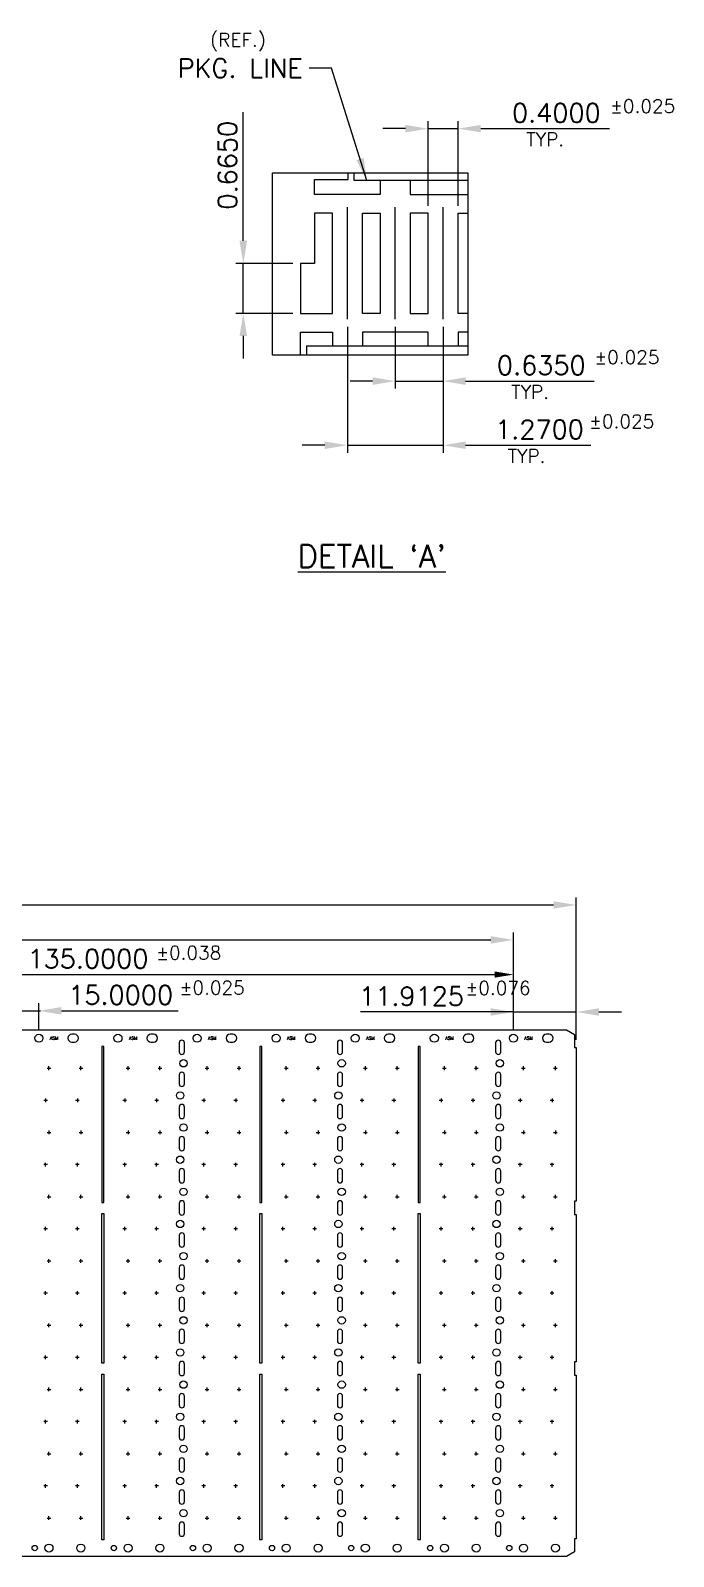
# Model space of a CAD drawing. Extents: x 25 to 260, y 58 to 390.
# Drawn here: x 174.7 to 260, y 64.4 to 267.2 of the extents above; entities that cross this region are included whole.
import ezdxf
from ezdxf.enums import TextEntityAlignment as Align
from ezdxf.lldxf.tags import DXFTag

# ---------------------------------------------------------------- set-up
doc = ezdxf.new("R2010")
doc.units = 0
doc.header["$LTSCALE"] = 8
doc.header["$MEASUREMENT"] = 0
for name, color, linetype in [('CEN', 2, 'CENTER'), ('COIN-LINE', 4, 'Continuous'), ('DIM', 7, 'Continuous'), ('LF-LINE', 1, 'Continuous'), ('PKG-OUT', 3, 'HIDDEN')]:
    doc.layers.add(name, color=color, linetype=linetype)
doc.styles.add('ROMANS', font='romans', dxfattribs={"height": 2.5})
doc.styles.add('SIMPLEX', font='SIMPLEX.shx', dxfattribs={"height": 3})
doc.styles.get("Standard").update_dxf_attribs({"font": 'SIMPLEX', "height": 3})
tags = doc.linetypes.add('CENTER', pattern=[2, 1.25, -0.25, 0.25, -0.25]).pattern_tags.tags
tags[10:11] = [DXFTag(74, 4), DXFTag(75, 0), DXFTag(340, '0'), DXFTag(46, 1.0), DXFTag(50, 0.0), DXFTag(44, 0.0), DXFTag(45, 0.0)]
tags[8:9] = [DXFTag(74, 4), DXFTag(75, 0), DXFTag(340, '0'), DXFTag(46, 1.0), DXFTag(50, 0.0), DXFTag(44, 0.0), DXFTag(45, 0.0)]
tags[6:7] = [DXFTag(74, 4), DXFTag(75, 0), DXFTag(340, '0'), DXFTag(46, 1.0), DXFTag(50, 0.0), DXFTag(44, 0.0), DXFTag(45, 0.0)]
tags[4:5] = [DXFTag(74, 4), DXFTag(75, 0), DXFTag(340, '0'), DXFTag(46, 1.0), DXFTag(50, 0.0), DXFTag(44, 0.0), DXFTag(45, 0.0)]
tags = doc.linetypes.add('HIDDEN', pattern=[0.375, 0.25, -0.125]).pattern_tags.tags
tags[6:7] = [DXFTag(74, 4), DXFTag(75, 0), DXFTag(340, '0'), DXFTag(46, 1.0), DXFTag(50, 0.0), DXFTag(44, 0.0), DXFTag(45, 0.0)]
tags[4:5] = [DXFTag(74, 4), DXFTag(75, 0), DXFTag(340, '0'), DXFTag(46, 1.0), DXFTag(50, 0.0), DXFTag(44, 0.0), DXFTag(45, 0.0)]
doc.dimstyles.get("Standard").update_dxf_attribs({"dimtxt": 0.18, "dimasz": 0.18, "dimexe": 0.18, "dimexo": 0.0625, "dimgap": 0.09, "dimtad": 0, "dimtih": 1, "dimtoh": 1, "dimdec": 4, "dimzin": 0, "dimdsep": 46, "dimtxsty": 'Standard', "dimcen": 0.09, "dimadec": 0, "dimazin": 0, "dimtfac": 1, "dimtdec": 4, "dimtofl": 0, "dimtmove": 0, "dimatfit": 3, "dimfxl": 1, "dimtolj": 1, "dimtzin": 0, "dimarcsym": 0})

msp = doc.modelspace()

# ---------------------------------------------------------------- linework, layer by layer
at = {"layer": 'CEN'}
for p, q in [((216.73, 228.83), (216.73, 243.71)), ((223.08, 228.83), (223.08, 243.71)), ((229.43, 228.83), (229.43, 243.71)), ((176.86, 129.3), (177.35, 129.3)), ((177.11, 129.06), (177.11, 129.55)), ((181.1, 129.3), (181.59, 129.3)), ((181.34, 129.06), (181.34, 129.55)), ((187.36, 129.3), (187.85, 129.3)), ((187.61, 129.06), (187.61, 129.55)), ((191.6, 129.3), (192.09, 129.3)), ((191.84, 129.06), (191.84, 129.55)), ((197.86, 129.3), (198.35, 129.3)), ((198.11, 129.06), (198.11, 129.55)), ((202.1, 129.3), (202.59, 129.3)), ((202.34, 129.06), (202.34, 129.55)), ((208.36, 129.3), (208.85, 129.3)), ((208.61, 129.06), (208.61, 129.55)), ((212.6, 129.3), (213.09, 129.3)), ((212.84, 129.06), (212.84, 129.55)), ((218.86, 129.3), (219.35, 129.3)), ((219.11, 129.06), (219.11, 129.55)), ((223.1, 129.3), (223.59, 129.3)), ((223.34, 129.06), (223.34, 129.55)), ((229.36, 129.3), (229.85, 129.3)), ((229.61, 129.06), (229.61, 129.55)), ((233.6, 129.3), (234.09, 129.3)), ((233.84, 129.06), (233.84, 129.55)), ((239.86, 129.3), (240.35, 129.3)), ((240.11, 129.06), (240.11, 129.55)), ((244.1, 129.3), (244.59, 129.3)), ((244.34, 129.06), (244.34, 129.55)), ((176.91, 125.03), (176.42, 125.03)), ((176.66, 125.28), (176.66, 124.79)), ((181.14, 125.03), (180.65, 125.03)), ((180.9, 125.28), (180.9, 124.79)), ((187.41, 125.03), (186.92, 125.03)), ((187.16, 125.28), (187.16, 124.79)), ((191.64, 125.03), (191.15, 125.03)), ((191.4, 125.28), (191.4, 124.79)), ((197.91, 125.03), (197.42, 125.03)), ((197.66, 125.28), (197.66, 124.79)), ((202.14, 125.03), (201.65, 125.03)), ((201.9, 125.28), (201.9, 124.79)), ((208.41, 125.03), (207.92, 125.03)), ((208.16, 125.28), (208.16, 124.79)), ((212.64, 125.03), (212.15, 125.03)), ((212.4, 125.28), (212.4, 124.79)), ((218.91, 125.03), (218.42, 125.03)), ((218.66, 125.28), (218.66, 124.79)), ((223.14, 125.03), (222.65, 125.03)), ((222.9, 125.28), (222.9, 124.79)), ((229.41, 125.03), (228.92, 125.03)), ((229.16, 125.28), (229.16, 124.79)), ((233.64, 125.03), (233.15, 125.03)), ((233.4, 125.28), (233.4, 124.79)), ((239.91, 125.03), (239.42, 125.03)), ((239.66, 125.28), (239.66, 124.79)), ((244.14, 125.03), (243.65, 125.03)), ((243.9, 125.28), (243.9, 124.79)), ((176.86, 120.76), (177.35, 120.76)), ((177.11, 121.01), (177.11, 120.52)), ((181.1, 120.76), (181.59, 120.76)), ((181.34, 121.01), (181.34, 120.52)), ((187.36, 120.76), (187.85, 120.76)), ((187.61, 121.01), (187.61, 120.52)), ((191.6, 120.76), (192.09, 120.76)), ((191.84, 121.01), (191.84, 120.52)), ((197.86, 120.76), (198.35, 120.76)), ((198.11, 121.01), (198.11, 120.52)), ((202.1, 120.76), (202.59, 120.76)), ((202.34, 121.01), (202.34, 120.52)), ((208.36, 120.76), (208.85, 120.76)), ((208.61, 121.01), (208.61, 120.52)), ((212.6, 120.76), (213.09, 120.76)), ((212.84, 121.01), (212.84, 120.52)), ((218.86, 120.76), (219.35, 120.76)), ((219.11, 121.01), (219.11, 120.52)), ((223.1, 120.76), (223.59, 120.76)), ((223.34, 121.01), (223.34, 120.52)), ((229.36, 120.76), (229.85, 120.76)), ((229.61, 121.01), (229.61, 120.52)), ((233.6, 120.76), (234.09, 120.76)), ((233.84, 121.01), (233.84, 120.52)), ((239.86, 120.76), (240.35, 120.76)), ((240.11, 121.01), (240.11, 120.52)), ((244.1, 120.76), (244.59, 120.76)), ((244.34, 121.01), (244.34, 120.52)), ((176.91, 116.49), (176.42, 116.49)), ((176.66, 116.25), (176.66, 116.74)), ((181.14, 116.49), (180.65, 116.49)), ((180.9, 116.25), (180.9, 116.74)), ((187.41, 116.49), (186.92, 116.49)), ((187.16, 116.25), (187.16, 116.74)), ((191.64, 116.49), (191.15, 116.49)), ((191.4, 116.25), (191.4, 116.74)), ((197.91, 116.49), (197.42, 116.49)), ((197.66, 116.25), (197.66, 116.74)), ((202.14, 116.49), (201.65, 116.49)), ((201.9, 116.25), (201.9, 116.74)), ((208.41, 116.49), (207.92, 116.49)), ((208.16, 116.25), (208.16, 116.74)), ((212.64, 116.49), (212.15, 116.49)), ((212.4, 116.25), (212.4, 116.74)), ((218.91, 116.49), (218.42, 116.49)), ((218.66, 116.25), (218.66, 116.74)), ((223.14, 116.49), (222.65, 116.49)), ((222.9, 116.25), (222.9, 116.74)), ((229.41, 116.49), (228.92, 116.49)), ((229.16, 116.25), (229.16, 116.74)), ((233.64, 116.49), (233.15, 116.49)), ((233.4, 116.25), (233.4, 116.74)), ((239.91, 116.49), (239.42, 116.49)), ((239.66, 116.25), (239.66, 116.74)), ((244.14, 116.49), (243.65, 116.49)), ((243.9, 116.25), (243.9, 116.74)), ((176.86, 112.22), (177.35, 112.22)), ((177.11, 111.98), (177.11, 112.47)), ((181.1, 112.22), (181.59, 112.22)), ((181.34, 111.98), (181.34, 112.47)), ((187.36, 112.22), (187.85, 112.22)), ((187.61, 111.98), (187.61, 112.47)), ((191.6, 112.22), (192.09, 112.22)), ((191.84, 111.98), (191.84, 112.47)), ((197.86, 112.22), (198.35, 112.22)), ((198.11, 111.98), (198.11, 112.47)), ((202.1, 112.22), (202.59, 112.22)), ((202.34, 111.98), (202.34, 112.47)), ((208.36, 112.22), (208.85, 112.22)), ((208.61, 111.98), (208.61, 112.47)), ((212.6, 112.22), (213.09, 112.22)), ((212.84, 111.98), (212.84, 112.47)), ((218.86, 112.22), (219.35, 112.22)), ((219.11, 111.98), (219.11, 112.47)), ((223.1, 112.22), (223.59, 112.22)), ((223.34, 111.98), (223.34, 112.47)), ((229.36, 112.22), (229.85, 112.22)), ((229.61, 111.98), (229.61, 112.47)), ((233.6, 112.22), (234.09, 112.22)), ((233.84, 111.98), (233.84, 112.47)), ((239.86, 112.22), (240.35, 112.22)), ((240.11, 111.98), (240.11, 112.47)), ((244.1, 112.22), (244.59, 112.22)), ((244.34, 111.98), (244.34, 112.47)), ((176.91, 107.95), (176.42, 107.95)), ((176.66, 107.71), (176.66, 108.2)), ((181.14, 107.95), (180.65, 107.95)), ((180.9, 107.71), (180.9, 108.2)), ((187.41, 107.95), (186.92, 107.95)), ((187.16, 107.71), (187.16, 108.2)), ((191.64, 107.95), (191.15, 107.95)), ((191.4, 107.71), (191.4, 108.2)), ((197.91, 107.95), (197.42, 107.95)), ((197.66, 107.71), (197.66, 108.2)), ((202.14, 107.95), (201.65, 107.95)), ((201.9, 107.71), (201.9, 108.2)), ((208.41, 107.95), (207.92, 107.95)), ((208.16, 107.71), (208.16, 108.2)), ((212.64, 107.95), (212.15, 107.95)), ((212.4, 107.71), (212.4, 108.2)), ((218.91, 107.95), (218.42, 107.95)), ((218.66, 107.71), (218.66, 108.2)), ((223.14, 107.95), (222.65, 107.95)), ((222.9, 107.71), (222.9, 108.2)), ((229.41, 107.95), (228.92, 107.95)), ((229.16, 107.71), (229.16, 108.2)), ((233.64, 107.95), (233.15, 107.95)), ((233.4, 107.71), (233.4, 108.2)), ((239.91, 107.95), (239.42, 107.95)), ((239.66, 107.71), (239.66, 108.2)), ((244.14, 107.95), (243.65, 107.95)), ((243.9, 107.71), (243.9, 108.2)), ((176.86, 103.68), (177.35, 103.68)), ((177.11, 103.44), (177.11, 103.93)), ((181.1, 103.68), (181.59, 103.68)), ((181.34, 103.44), (181.34, 103.93)), ((187.36, 103.68), (187.85, 103.68)), ((187.61, 103.44), (187.61, 103.93)), ((191.6, 103.68), (192.09, 103.68)), ((191.84, 103.44), (191.84, 103.93)), ((197.86, 103.68), (198.35, 103.68)), ((198.11, 103.44), (198.11, 103.93)), ((202.1, 103.68), (202.59, 103.68)), ((202.34, 103.44), (202.34, 103.93)), ((208.36, 103.68), (208.85, 103.68)), ((208.61, 103.44), (208.61, 103.93)), ((212.6, 103.68), (213.09, 103.68)), ((212.84, 103.44), (212.84, 103.93)), ((218.86, 103.68), (219.35, 103.68)), ((219.11, 103.44), (219.11, 103.93)), ((223.1, 103.68), (223.59, 103.68)), ((223.34, 103.44), (223.34, 103.93)), ((229.36, 103.68), (229.85, 103.68)), ((229.61, 103.44), (229.61, 103.93)), ((233.6, 103.68), (234.09, 103.68)), ((233.84, 103.44), (233.84, 103.93)), ((239.86, 103.68), (240.35, 103.68)), ((240.11, 103.44), (240.11, 103.93)), ((244.1, 103.68), (244.59, 103.68)), ((244.34, 103.44), (244.34, 103.93)), ((176.91, 99.41), (176.42, 99.41)), ((176.66, 99.17), (176.66, 99.66)), ((181.14, 99.41), (180.65, 99.41)), ((180.9, 99.17), (180.9, 99.66)), ((187.41, 99.41), (186.92, 99.41)), ((187.16, 99.17), (187.16, 99.66)), ((191.64, 99.41), (191.15, 99.41)), ((191.4, 99.17), (191.4, 99.66)), ((197.91, 99.41), (197.42, 99.41)), ((197.66, 99.17), (197.66, 99.66)), ((202.14, 99.41), (201.65, 99.41)), ((201.9, 99.17), (201.9, 99.66)), ((208.41, 99.41), (207.92, 99.41)), ((208.16, 99.17), (208.16, 99.66)), ((212.64, 99.41), (212.15, 99.41)), ((212.4, 99.17), (212.4, 99.66)), ((218.91, 99.41), (218.42, 99.41)), ((218.66, 99.17), (218.66, 99.66)), ((223.14, 99.41), (222.65, 99.41)), ((222.9, 99.17), (222.9, 99.66)), ((229.41, 99.41), (228.92, 99.41)), ((229.16, 99.17), (229.16, 99.66)), ((233.64, 99.41), (233.15, 99.41)), ((233.4, 99.17), (233.4, 99.66)), ((239.91, 99.41), (239.42, 99.41)), ((239.66, 99.17), (239.66, 99.66)), ((244.14, 99.41), (243.65, 99.41)), ((243.9, 99.17), (243.9, 99.66)), ((177.11, 94.9), (177.11, 95.39)), ((181.34, 94.9), (181.34, 95.39)), ((187.61, 94.9), (187.61, 95.39)), ((191.84, 94.9), (191.84, 95.39)), ((198.11, 94.9), (198.11, 95.39)), ((202.34, 94.9), (202.34, 95.39)), ((208.61, 94.9), (208.61, 95.39)), ((212.84, 94.9), (212.84, 95.39)), ((219.11, 94.9), (219.11, 95.39)), ((223.34, 94.9), (223.34, 95.39)), ((229.61, 94.9), (229.61, 95.39)), ((233.84, 94.9), (233.84, 95.39)), ((240.11, 94.9), (240.11, 95.39)), ((244.34, 94.9), (244.34, 95.39)), ((176.86, 95.14), (177.35, 95.14)), ((181.1, 95.14), (181.59, 95.14)), ((187.36, 95.14), (187.85, 95.14)), ((191.6, 95.14), (192.09, 95.14)), ((197.86, 95.14), (198.35, 95.14)), ((202.1, 95.14), (202.59, 95.14)), ((208.36, 95.14), (208.85, 95.14)), ((212.6, 95.14), (213.09, 95.14)), ((218.86, 95.14), (219.35, 95.14)), ((223.1, 95.14), (223.59, 95.14)), ((229.36, 95.14), (229.85, 95.14)), ((233.6, 95.14), (234.09, 95.14)), ((239.86, 95.14), (240.35, 95.14)), ((244.1, 95.14), (244.59, 95.14)), ((176.91, 90.87), (176.42, 90.87)), ((176.66, 90.63), (176.66, 91.12)), ((181.14, 90.87), (180.65, 90.87)), ((180.9, 90.63), (180.9, 91.12)), ((187.41, 90.87), (186.92, 90.87)), ((187.16, 90.63), (187.16, 91.12)), ((191.64, 90.87), (191.15, 90.87)), ((191.4, 90.63), (191.4, 91.12)), ((197.91, 90.87), (197.42, 90.87)), ((197.66, 90.63), (197.66, 91.12)), ((202.14, 90.87), (201.65, 90.87)), ((201.9, 90.63), (201.9, 91.12)), ((208.41, 90.87), (207.92, 90.87)), ((208.16, 90.63), (208.16, 91.12)), ((212.64, 90.87), (212.15, 90.87)), ((212.4, 90.63), (212.4, 91.12)), ((218.91, 90.87), (218.42, 90.87)), ((218.66, 90.63), (218.66, 91.12)), ((223.14, 90.87), (222.65, 90.87)), ((222.9, 90.63), (222.9, 91.12)), ((229.41, 90.87), (228.92, 90.87)), ((229.16, 90.63), (229.16, 91.12)), ((233.64, 90.87), (233.15, 90.87)), ((233.4, 90.63), (233.4, 91.12)), ((239.91, 90.87), (239.42, 90.87)), ((239.66, 90.63), (239.66, 91.12)), ((244.14, 90.87), (243.65, 90.87)), ((243.9, 90.63), (243.9, 91.12)), ((176.86, 86.6), (177.35, 86.6)), ((177.11, 86.36), (177.11, 86.85)), ((181.1, 86.6), (181.59, 86.6)), ((181.34, 86.36), (181.34, 86.85)), ((187.36, 86.6), (187.85, 86.6)), ((187.61, 86.36), (187.61, 86.85)), ((191.6, 86.6), (192.09, 86.6)), ((191.84, 86.36), (191.84, 86.85)), ((197.86, 86.6), (198.35, 86.6)), ((198.11, 86.36), (198.11, 86.85)), ((202.1, 86.6), (202.59, 86.6)), ((202.34, 86.36), (202.34, 86.85)), ((208.36, 86.6), (208.85, 86.6)), ((208.61, 86.36), (208.61, 86.85)), ((212.6, 86.6), (213.09, 86.6)), ((212.84, 86.36), (212.84, 86.85)), ((218.86, 86.6), (219.35, 86.6)), ((219.11, 86.36), (219.11, 86.85)), ((223.1, 86.6), (223.59, 86.6)), ((223.34, 86.36), (223.34, 86.85)), ((229.36, 86.6), (229.85, 86.6)), ((229.61, 86.36), (229.61, 86.85)), ((233.6, 86.6), (234.09, 86.6)), ((233.84, 86.36), (233.84, 86.85)), ((239.86, 86.6), (240.35, 86.6)), ((240.11, 86.36), (240.11, 86.85)), ((244.1, 86.6), (244.59, 86.6)), ((244.34, 86.36), (244.34, 86.85)), ((176.91, 82.33), (176.42, 82.33)), ((176.66, 82.09), (176.66, 82.58)), ((181.14, 82.33), (180.65, 82.33)), ((180.9, 82.09), (180.9, 82.58)), ((187.41, 82.33), (186.92, 82.33)), ((187.16, 82.09), (187.16, 82.58)), ((191.64, 82.33), (191.15, 82.33)), ((191.4, 82.09), (191.4, 82.58)), ((197.91, 82.33), (197.42, 82.33)), ((197.66, 82.09), (197.66, 82.58)), ((202.14, 82.33), (201.65, 82.33)), ((201.9, 82.09), (201.9, 82.58)), ((208.41, 82.33), (207.92, 82.33)), ((208.16, 82.09), (208.16, 82.58)), ((212.64, 82.33), (212.15, 82.33)), ((212.4, 82.09), (212.4, 82.58)), ((218.91, 82.33), (218.42, 82.33)), ((218.66, 82.09), (218.66, 82.58)), ((223.14, 82.33), (222.65, 82.33)), ((222.9, 82.09), (222.9, 82.58)), ((229.41, 82.33), (228.92, 82.33)), ((229.16, 82.09), (229.16, 82.58)), ((233.64, 82.33), (233.15, 82.33)), ((233.4, 82.09), (233.4, 82.58)), ((239.91, 82.33), (239.42, 82.33)), ((239.66, 82.09), (239.66, 82.58)), ((244.14, 82.33), (243.65, 82.33)), ((243.9, 82.09), (243.9, 82.58)), ((176.86, 78.06), (177.35, 78.06)), ((177.11, 77.82), (177.11, 78.31)), ((181.1, 78.06), (181.59, 78.06)), ((181.34, 77.82), (181.34, 78.31)), ((187.36, 78.06), (187.85, 78.06)), ((187.61, 77.82), (187.61, 78.31)), ((191.6, 78.06), (192.09, 78.06)), ((191.84, 77.82), (191.84, 78.31)), ((197.86, 78.06), (198.35, 78.06)), ((198.11, 77.82), (198.11, 78.31)), ((202.1, 78.06), (202.59, 78.06)), ((202.34, 77.82), (202.34, 78.31)), ((208.36, 78.06), (208.85, 78.06)), ((208.61, 77.82), (208.61, 78.31)), ((212.6, 78.06), (213.09, 78.06)), ((212.84, 77.82), (212.84, 78.31)), ((218.86, 78.06), (219.35, 78.06)), ((219.11, 77.82), (219.11, 78.31)), ((223.1, 78.06), (223.59, 78.06)), ((223.34, 77.82), (223.34, 78.31)), ((229.36, 78.06), (229.85, 78.06)), ((229.61, 77.82), (229.61, 78.31)), ((233.6, 78.06), (234.09, 78.06)), ((233.84, 77.82), (233.84, 78.31)), ((239.86, 78.06), (240.35, 78.06)), ((240.11, 77.82), (240.11, 78.31)), ((244.1, 78.06), (244.59, 78.06)), ((244.34, 77.82), (244.34, 78.31)), ((176.91, 73.79), (176.42, 73.79)), ((176.66, 73.55), (176.66, 74.04)), ((181.14, 73.79), (180.65, 73.79)), ((180.9, 73.55), (180.9, 74.04)), ((187.41, 73.79), (186.92, 73.79)), ((187.16, 73.55), (187.16, 74.04)), ((191.64, 73.79), (191.15, 73.79)), ((191.4, 73.55), (191.4, 74.04)), ((197.91, 73.79), (197.42, 73.79)), ((197.66, 73.55), (197.66, 74.04)), ((202.14, 73.79), (201.65, 73.79)), ((201.9, 73.55), (201.9, 74.04)), ((208.41, 73.79), (207.92, 73.79)), ((208.16, 73.55), (208.16, 74.04)), ((212.64, 73.79), (212.15, 73.79)), ((212.4, 73.55), (212.4, 74.04)), ((218.91, 73.79), (218.42, 73.79)), ((218.66, 73.55), (218.66, 74.04)), ((223.14, 73.79), (222.65, 73.79)), ((222.9, 73.55), (222.9, 74.04)), ((229.41, 73.79), (228.92, 73.79)), ((229.16, 73.55), (229.16, 74.04)), ((233.64, 73.79), (233.15, 73.79)), ((233.4, 73.55), (233.4, 74.04)), ((239.91, 73.79), (239.42, 73.79)), ((239.66, 73.55), (239.66, 74.04)), ((244.14, 73.79), (243.65, 73.79)), ((243.9, 73.55), (243.9, 74.04)), ((176.86, 69.52), (177.35, 69.52)), ((177.11, 69.28), (177.11, 69.77)), ((181.1, 69.52), (181.59, 69.52)), ((181.34, 69.28), (181.34, 69.77)), ((187.36, 69.52), (187.85, 69.52)), ((187.61, 69.28), (187.61, 69.77)), ((191.6, 69.52), (192.09, 69.52)), ((191.84, 69.28), (191.84, 69.77)), ((197.86, 69.52), (198.35, 69.52)), ((198.11, 69.28), (198.11, 69.77)), ((202.1, 69.52), (202.59, 69.52)), ((202.34, 69.28), (202.34, 69.77)), ((208.36, 69.52), (208.85, 69.52)), ((208.61, 69.28), (208.61, 69.77)), ((212.6, 69.52), (213.09, 69.52)), ((212.84, 69.28), (212.84, 69.77)), ((218.86, 69.52), (219.35, 69.52)), ((219.11, 69.28), (219.11, 69.77)), ((223.1, 69.52), (223.59, 69.52)), ((223.34, 69.28), (223.34, 69.77)), ((229.36, 69.52), (229.85, 69.52)), ((229.61, 69.28), (229.61, 69.77)), ((233.6, 69.52), (234.09, 69.52)), ((233.84, 69.28), (233.84, 69.77)), ((239.86, 69.52), (240.35, 69.52)), ((240.11, 69.28), (240.11, 69.77)), ((244.1, 69.52), (244.59, 69.52)), ((244.34, 69.28), (244.34, 69.77))]:
    msp.add_line(p, q, dxfattribs=at)
at = {"layer": 'COIN-LINE'}
msp.add_lwpolyline([(38.67, 134.41), (245.83, 134.41), (246.9, 133.79), (246.9, 132.06), (247.11, 132.06), (247.11, 111.61), (246.9, 111.61), (246.9, 109.86), (247.11, 109.86), (247.11, 90.26), (246.9, 90.26), (246.9, 88.51), (247.11, 88.51), (247.11, 66.77), (246.9, 66.77), (246.9, 65.03), (245.83, 64.41), (38.67, 64.41)], dxfattribs=at)
for points in [[(180.5, 132.76, 1), (180.5, 133.82), (180.15, 133.82, 1), (180.15, 132.76)], [(191, 132.76, 1), (191, 133.82), (190.65, 133.82, 1), (190.65, 132.76)], [(195.1, 131.49), (195.1, 132.68, 1), (194.4, 132.68), (194.4, 131.49, 1)], [(201.5, 132.76, 1), (201.5, 133.82), (201.15, 133.82, 1), (201.15, 132.76)], [(212, 132.76, 1), (212, 133.82), (211.65, 133.82, 1), (211.65, 132.76)], [(216.1, 131.49), (216.1, 132.68, 1), (215.4, 132.68), (215.4, 131.49, 1)], [(222.5, 132.76, 1), (222.5, 133.82), (222.15, 133.82, 1), (222.15, 132.76)], [(233, 132.76, 1), (233, 133.82), (232.65, 133.82, 1), (232.65, 132.76)], [(237.1, 131.49), (237.1, 132.68, 1), (236.4, 132.68), (236.4, 131.49, 1)], [(243.5, 132.76, 1), (243.5, 133.82), (243.15, 133.82, 1), (243.15, 132.76)], [(195.1, 127.22), (195.1, 128.41, 1), (194.4, 128.41), (194.4, 127.22, 1)], [(216.1, 127.22), (216.1, 128.41, 1), (215.4, 128.41), (215.4, 127.22, 1)], [(237.1, 127.22), (237.1, 128.41, 1), (236.4, 128.41), (236.4, 127.22, 1)], [(195.1, 122.95), (195.1, 124.14, 1), (194.4, 124.14), (194.4, 122.95, 1)], [(216.1, 122.95), (216.1, 124.14, 1), (215.4, 124.14), (215.4, 122.95, 1)], [(237.1, 122.95), (237.1, 124.14, 1), (236.4, 124.14), (236.4, 122.95, 1)], [(195.1, 118.68), (195.1, 119.87, 1), (194.4, 119.87), (194.4, 118.68, 1)], [(216.1, 118.68), (216.1, 119.87, 1), (215.4, 119.87), (215.4, 118.68, 1)], [(237.1, 118.68), (237.1, 119.87, 1), (236.4, 119.87), (236.4, 118.68, 1)], [(195.1, 114.41), (195.1, 115.6, 1), (194.4, 115.6), (194.4, 114.41, 1)], [(216.1, 114.41), (216.1, 115.6, 1), (215.4, 115.6), (215.4, 114.41, 1)], [(237.1, 114.41), (237.1, 115.6, 1), (236.4, 115.6), (236.4, 114.41, 1)], [(195.1, 110.14), (195.1, 111.33, 1), (194.4, 111.33), (194.4, 110.14, 1)], [(216.1, 110.14), (216.1, 111.33, 1), (215.4, 111.33), (215.4, 110.14, 1)], [(237.1, 110.14), (237.1, 111.33, 1), (236.4, 111.33), (236.4, 110.14, 1)], [(195.1, 105.87), (195.1, 107.06, 1), (194.4, 107.06), (194.4, 105.87, 1)], [(216.1, 105.87), (216.1, 107.06, 1), (215.4, 107.06), (215.4, 105.87, 1)], [(237.1, 105.87), (237.1, 107.06, 1), (236.4, 107.06), (236.4, 105.87, 1)], [(195.1, 101.6), (195.1, 102.79, 1), (194.4, 102.79), (194.4, 101.6, 1)], [(216.1, 101.6), (216.1, 102.79, 1), (215.4, 102.79), (215.4, 101.6, 1)], [(237.1, 101.6), (237.1, 102.79, 1), (236.4, 102.79), (236.4, 101.6, 1)], [(195.1, 97.33), (195.1, 98.52, 1), (194.4, 98.52), (194.4, 97.33, 1)], [(216.1, 97.33), (216.1, 98.52, 1), (215.4, 98.52), (215.4, 97.33, 1)], [(237.1, 97.33), (237.1, 98.52, 1), (236.4, 98.52), (236.4, 97.33, 1)], [(195.1, 93.06), (195.1, 94.25, 1), (194.4, 94.25), (194.4, 93.06, 1)], [(216.1, 93.06), (216.1, 94.25, 1), (215.4, 94.25), (215.4, 93.06, 1)], [(237.1, 93.06), (237.1, 94.25, 1), (236.4, 94.25), (236.4, 93.06, 1)], [(195.1, 88.79), (195.1, 89.98, 1), (194.4, 89.98), (194.4, 88.79, 1)], [(216.1, 88.79), (216.1, 89.98, 1), (215.4, 89.98), (215.4, 88.79, 1)], [(237.1, 88.79), (237.1, 89.98, 1), (236.4, 89.98), (236.4, 88.79, 1)], [(195.1, 84.52), (195.1, 85.71, 1), (194.4, 85.71), (194.4, 84.52, 1)], [(216.1, 84.52), (216.1, 85.71, 1), (215.4, 85.71), (215.4, 84.52, 1)], [(237.1, 84.52), (237.1, 85.71, 1), (236.4, 85.71), (236.4, 84.52, 1)], [(195.1, 80.25), (195.1, 81.44, 1), (194.4, 81.44), (194.4, 80.25, 1)], [(216.1, 80.25), (216.1, 81.44, 1), (215.4, 81.44), (215.4, 80.25, 1)], [(237.1, 80.25), (237.1, 81.44, 1), (236.4, 81.44), (236.4, 80.25, 1)], [(195.1, 75.98), (195.1, 77.17, 1), (194.4, 77.17), (194.4, 75.98, 1)], [(216.1, 75.98), (216.1, 77.17, 1), (215.4, 77.17), (215.4, 75.98, 1)], [(237.1, 75.98), (237.1, 77.17, 1), (236.4, 77.17), (236.4, 75.98, 1)], [(195.1, 71.71), (195.1, 72.9, 1), (194.4, 72.9), (194.4, 71.71, 1)], [(216.1, 71.71), (216.1, 72.9, 1), (215.4, 72.9), (215.4, 71.71, 1)], [(237.1, 71.71), (237.1, 72.9, 1), (236.4, 72.9), (236.4, 71.71, 1)]]:
    msp.add_lwpolyline(points, format="xyb", close=True, dxfattribs=at)
for points in [[(184.11, 132.2), (184.11, 111.47), (184.39, 111.47), (184.39, 132.2)], [(205.11, 132.2), (205.11, 111.47), (205.39, 111.47), (205.39, 132.2)], [(226.11, 132.2), (226.11, 111.47), (226.39, 111.47), (226.39, 132.2)], [(184.11, 90.12), (184.11, 110), (184.39, 110), (184.39, 90.12)], [(205.11, 90.12), (205.11, 110), (205.39, 110), (205.39, 90.12)], [(226.11, 90.12), (226.11, 110), (226.39, 110), (226.39, 90.12)], [(184.11, 66.63), (184.11, 88.65), (184.39, 88.65), (184.39, 66.63)], [(205.11, 66.63), (205.11, 88.65), (205.39, 88.65), (205.39, 66.63)], [(226.11, 66.63), (226.11, 88.65), (226.39, 88.65), (226.39, 66.63)]]:
    msp.add_lwpolyline(points, close=True, dxfattribs=at)
for points in [[(194.4, 67.44, 1), (195.1, 67.44), (195.1, 68.63, 1), (194.4, 68.63), (194.4, 67.42)], [(215.4, 67.44, 1), (216.1, 67.44), (216.1, 68.63, 1), (215.4, 68.63), (215.4, 67.42)], [(236.4, 67.44, 1), (237.1, 67.44), (237.1, 68.63, 1), (236.4, 68.63), (236.4, 67.42)]]:
    msp.add_lwpolyline(points, format="xyb", dxfattribs=at)
for centre, radius in [((175.77, 133.29), 0.533), ((186.27, 133.29), 0.533), ((196.77, 133.29), 0.533), ((207.27, 133.29), 0.533), ((217.77, 133.29), 0.533), ((228.27, 133.29), 0.533), ((238.77, 133.29), 0.533), ((194.97, 129.95), 0.49), ((215.97, 129.95), 0.49), ((236.97, 129.95), 0.49), ((194.53, 125.68), 0.49), ((215.53, 125.68), 0.49), ((236.53, 125.68), 0.49), ((194.97, 121.41), 0.49), ((215.97, 121.41), 0.49), ((236.97, 121.41), 0.49), ((194.53, 117.14), 0.49), ((215.53, 117.14), 0.49), ((236.53, 117.14), 0.49), ((194.97, 112.87), 0.49), ((215.97, 112.87), 0.49), ((236.97, 112.87), 0.49), ((194.53, 108.6), 0.49), ((215.53, 108.6), 0.49), ((236.53, 108.6), 0.49), ((194.97, 104.33), 0.49), ((215.97, 104.33), 0.49), ((236.97, 104.33), 0.49), ((194.53, 100.06), 0.49), ((215.53, 100.06), 0.49), ((236.53, 100.06), 0.49), ((194.97, 95.79), 0.49), ((215.97, 95.79), 0.49), ((236.97, 95.79), 0.49), ((194.53, 91.52), 0.49), ((215.53, 91.52), 0.49), ((236.53, 91.52), 0.49), ((194.97, 87.25), 0.49), ((215.97, 87.25), 0.49), ((236.97, 87.25), 0.49), ((194.53, 82.98), 0.49), ((215.53, 82.98), 0.49), ((236.53, 82.98), 0.49), ((194.97, 78.71), 0.49), ((215.97, 78.71), 0.49), ((236.97, 78.71), 0.49), ((194.53, 74.44), 0.49), ((215.53, 74.44), 0.49), ((236.53, 74.44), 0.49), ((194.97, 70.17), 0.49), ((215.97, 70.17), 0.49), ((236.97, 70.17), 0.49), ((175.22, 65.53), 0.35), ((177.11, 65.53), 0.533), ((181.34, 65.53), 0.533), ((185.72, 65.53), 0.35), ((187.61, 65.53), 0.533), ((191.84, 65.53), 0.533), ((196.22, 65.53), 0.35), ((198.11, 65.53), 0.533), ((202.34, 65.53), 0.533), ((206.72, 65.53), 0.35), ((208.61, 65.53), 0.533), ((212.84, 65.53), 0.533), ((217.22, 65.53), 0.35), ((219.11, 65.53), 0.533), ((223.34, 65.53), 0.533), ((227.72, 65.53), 0.35), ((229.61, 65.53), 0.533), ((233.84, 65.53), 0.533), ((238.22, 65.53), 0.35), ((240.11, 65.53), 0.533), ((244.34, 65.53), 0.533)]:
    msp.add_circle(centre, radius, dxfattribs=at)
at = {"layer": 'DIM'}
for p, q in [((202.91, 239.26), (202.91, 256.34)), ((224.43, 254.16), (221.43, 254.16)), ((227.43, 243.91), (227.43, 255.16)), ((227.43, 254.16), (231.43, 254.16)), ((231.43, 243.91), (231.43, 255.16)), ((234.43, 254.16), (251.51, 254.16)), ((209.5, 236.26), (201.91, 236.26)), ((202.91, 229.61), (202.91, 236.26)), ((209.5, 229.61), (201.91, 229.61)), ((216.73, 227.83), (216.73, 211.09)), ((223.08, 227.83), (223.08, 219.61)), ((229.43, 227.83), (229.43, 211.09)), ((202.91, 226.61), (202.91, 223.61)), ((220.08, 220.61), (217.08, 220.61)), ((223.08, 220.61), (229.43, 220.61)), ((232.43, 220.61), (249.51, 220.61)), ((213.73, 212.09), (210.73, 212.09)), ((216.73, 212.09), (229.43, 212.09)), ((232.43, 212.09), (249.03, 212.09)), ((40.39, 150.99), (244.11, 150.99)), ((247.11, 133.06), (247.11, 151.99)), ((42.27, 146.35), (235.77, 146.35)), ((238.77, 134.29), (238.77, 147.35)), ((238.77, 134.29), (238.77, 143.07)), ((146.77, 141.74), (236.27, 141.74)), ((175.77, 134.29), (175.77, 137.93)), ((165.27, 136.93), (175.97, 136.93)), ((178.77, 136.93), (194.28, 136.93)), ((238.77, 136.77), (218.46, 136.77)), ((238.77, 134.29), (238.77, 137.77)), ((238.77, 136.77), (247.11, 136.77)), ((247.11, 133.06), (247.11, 137.77)), ((250.11, 136.77), (253.11, 136.77))]:
    msp.add_line(p, q, dxfattribs=at)
for points in [[(224.43, 254.66), (224.43, 253.66), (227.43, 254.16)], [(234.43, 254.66), (234.43, 253.66), (231.43, 254.16)], [(202.41, 239.26), (203.41, 239.26), (202.91, 236.26)], [(202.41, 226.61), (203.41, 226.61), (202.91, 229.61)], [(220.08, 221.11), (220.08, 220.11), (223.08, 220.61)], [(232.43, 221.11), (232.43, 220.11), (229.43, 220.61)], [(213.73, 212.59), (213.73, 211.59), (216.73, 212.09)], [(232.43, 212.59), (232.43, 211.59), (229.43, 212.09)], [(247.11, 150.99), (244.11, 150.49), (244.11, 151.49)], [(238.77, 146.35), (235.77, 145.85), (235.77, 146.85)], [(238.77, 141.74), (236.27, 141.33), (236.27, 142.16)], [(175.77, 136.93), (178.77, 136.43), (178.77, 137.43)], [(238.77, 136.77), (235.77, 137.27), (235.77, 136.27)], [(247.11, 136.77), (250.11, 137.27), (250.11, 136.27)]]:
    msp.add_solid(points, dxfattribs=at)
at = {"layer": 'LF-LINE'}
for points in [[(221.08, 247.26), (221.08, 245.41), (212.38, 245.41), (212.38, 247.41), (216.85, 247.41), (216.85, 248.3)], [(225.08, 247.26), (225.08, 245.41), (232.73, 245.41)], [(232.73, 229.61), (231.43, 229.61), (231.43, 242.91), (232.73, 242.91)], [(210.5, 224.07), (210.5, 227.11), (214.73, 227.11), (214.73, 225.26)], [(227.43, 225.26), (227.43, 227.11), (218.73, 227.11), (218.73, 225.26)], [(232.73, 227.11), (231.43, 227.11), (231.43, 225.26)]]:
    msp.add_lwpolyline(points, dxfattribs=at)
for points in [[(212.38, 242.91), (212.38, 236.26), (210.5, 236.26), (210.5, 229.61), (214.73, 229.61), (214.73, 242.91)], [(218.73, 242.91), (221.08, 242.91), (221.08, 229.61), (218.73, 229.61)], [(227.43, 242.91), (225.08, 242.91), (225.08, 229.61), (227.43, 229.61)]]:
    msp.add_lwpolyline(points, close=True, dxfattribs=at)
at = {"layer": 'PKG-OUT'}
msp.add_lwpolyline([(232.73, 224.07), (206.79, 224.07), (206.79, 248.3), (232.73, 248.3)], close=True, dxfattribs=at)
for points in [[(232.73, 247.26), (217.63, 247.26), (217.63, 248.3)], [(232.73, 225.26), (211.28, 225.26), (211.28, 224.07)]]:
    msp.add_lwpolyline(points, dxfattribs=at)

# ---------------------------------------------------------------- texts
at = {"layer": 'DIM', "style": 'SIMPLEX'}
for s, p in [('(REF.)', (198.49, 265.06)), ('%%p0.025', (251.61, 256.25)), ('TYP.', (240.48, 251.83)), ('%%p0.025', (249.52, 222.89)), ('TYP.', (238.48, 218.27)), ('%%p0.025', (248.83, 214.35)), ('TYP.', (238.01, 209.75)), ('%%p0.038', (191.35, 143.74)), ('%%p0.025', (194.46, 139.1)), ('%%p0.076', (232.41, 139.07))]:
    msp.add_text(s, height=1.8, dxfattribs=at).set_placement(p)
at = {"layer": 'DIM', "char_height": 2.5, "style": 'SIMPLEX'}
for s, insert, attachment_point in [('PKG. LINE', (210.79, 260.95), 9), ('\\A1;0.4000', (244.47, 256.26), 5), ('\\A1;0.6350', (242.47, 222.71), 5), ('\\A1;1.2700', (242.23, 214.19), 5), ('135.0000', (182.29, 143.84), 5), ('15.0000', (186.63, 139.03), 5), ('11.9125', (225.24, 138.87), 5)]:
    msp.add_mtext(s, dxfattribs=dict(at, insert=insert, attachment_point=attachment_point))
at = {"layer": 'DIM', "insert": (200.81, 249.3), "char_height": 2.5, "attachment_point": 5, "rotation": 90, "style": 'SIMPLEX'}
msp.add_mtext('\\A1;0.6650', dxfattribs=at)
at = {"layer": 'LF-LINE', "style": 'ROMANS'}
msp.add_text("%%UDETAIL `A'", height=3, dxfattribs=at).set_placement((210.14, 195.85))
at = {"layer": 'PKG-OUT', "style": 'SIMPLEX'}
for p in [(177.78, 133.29), (188.28, 133.29), (198.78, 133.29), (209.28, 133.29), (219.78, 133.29), (230.28, 133.29), (240.78, 133.29)]:
    msp.add_text('ASM', height=0.42, dxfattribs=at).set_placement(p, align=Align.MIDDLE_CENTER)

# ---------------------------------------------------------------- leaders
at = {"layer": 'DIM', "annotation_type": 0, "has_hookline": 1, "hookline_direction": 1, "text_width": 18.1}
msp.add_leader([(219.31, 247.26), (214.64, 262.2), (211.64, 262.2)], dimstyle='Standard', override={"dimtxt": 2.5, "dimasz": 3, "dimexe": 1, "dimexo": 1, "dimgap": 0.85, "dimtad": 0, "dimtih": 0, "dimtoh": 0, "dimtxsty": 'SIMPLEX', "dimcen": 0, "dimtp": 0.002, "dimtm": 0.002, "dimtofl": 1, "dimatfit": 0}, dxfattribs=at)

doc.saveas('drawing.dxf')
